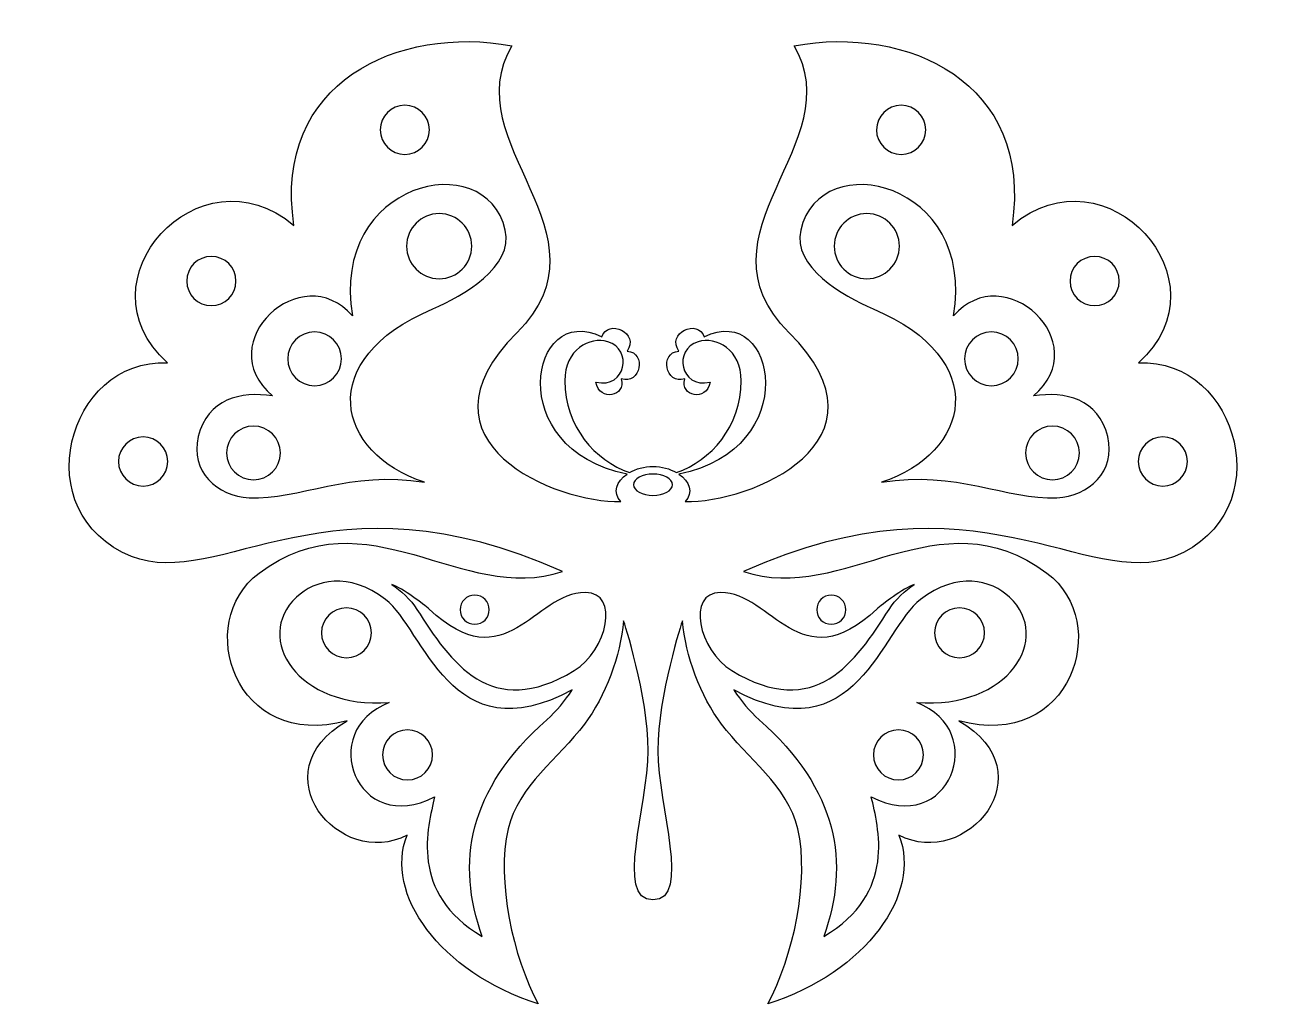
# Model space of a CAD drawing. Header units: centimetres. Extents: x -12.5 to 12.5, y -9.6 to 9.9.
import ezdxf

# ---------------------------------------------------------------- set-up
doc = ezdxf.new("R2010")
doc.units = ezdxf.units.CM
doc.header["$MEASUREMENT"] = 0
doc.layers.add('Layer 1', color=7, linetype='Continuous')

msp = doc.modelspace()

# ---------------------------------------------------------------- linework, layer by layer
at = {"layer": 'Layer 1'}
for points, knots in [([(9.68413, 3.19372), (11.51071, 4.82501), (9.04331, 7.52468), (7.16366, 5.93586), (7.16366, 5.93586), (7.59178, 8.80188), (5.06623, 9.93406), (2.81732, 9.52176), (2.81732, 9.52176), (3.96323, 7.5767), (0.73648, 5.77219), (2.71715, 3.79149), (2.71715, 3.79149), (4.89668, 1.61198), (1.93568, 0.39133), (0.63946, 0.42358), (0.63946, 0.42358), (0.81557, 0.59961), (0.72876, 0.82614), (0.51328, 0.97349), (0.51328, 0.97349), (3.00899, 1.45786), (2.46051, 4.433), (1.02379, 3.71195), (1.02379, 3.71195), (0.90071, 4.08438), (0.25396, 3.78087), (0.5182, 3.42474), (0.5182, 3.42474), (0.11603, 3.40175), (0.25396, 2.74682), (0.63308, 2.87335), (0.63308, 2.87335), (0.52957, 2.51701), (1.06975, 2.41361), (1.13878, 2.80437), (1.13878, 2.80437), (0.52958, 2.678), (0.40541, 3.46067), (0.90132, 3.61235), (0.90132, 3.61235), (1.26502, 3.72355), (1.76103, 3.45802), (1.76103, 2.83249), (1.76103, 2.83249), (1.76103, 1.92156), (1.15101, 1.23893), (0.46743, 1.00163), (0.46743, 1.00163), (0.34006, 1.07627), (0.17763, 1.1249), (-0.00006, 1.1249), (-0.00006, 1.1249), (-0.1777, 1.1249), (-0.34026, 1.07624), (-0.4675, 1.00163), (-0.4675, 1.00163), (-1.15108, 1.23893), (-1.7611, 1.92148), (-1.7611, 2.83249), (-1.7611, 2.83249), (-1.7611, 3.45802), (-1.26519, 3.72353), (-0.90139, 3.61235), (-0.90139, 3.61235), (-0.40548, 3.46066), (-0.52978, 2.67803), (-1.13872, 2.80437), (-1.13872, 2.80437), (-1.06988, 2.41369), (-0.52975, 2.51701), (-0.63302, 2.87335), (-0.63302, 2.87335), (-0.25392, 2.7468), (-0.11597, 3.40175), (-0.51816, 3.42474), (-0.51816, 3.42474), (-0.25392, 3.78084), (-0.90072, 4.08432), (-1.02375, 3.71195), (-1.02375, 3.71195), (-2.46041, 4.43307), (-3.00908, 1.45786), (-0.51329, 0.97349), (-0.51329, 0.97349), (-0.72877, 0.82614), (-0.81544, 0.59961), (-0.63955, 0.42358), (-0.63955, 0.42358), (-1.93569, 0.39138), (-4.89664, 1.61198), (-2.71719, 3.79149), (-2.71719, 3.79149), (-0.73644, 5.77219), (-3.96332, 7.5767), (-2.81736, 9.52176), (-2.81736, 9.52176), (-5.06634, 9.93406), (-7.59182, 8.80188), (-7.16359, 5.93586), (-7.16359, 5.93586), (-9.04331, 7.52468), (-11.51092, 4.82501), (-9.68421, 3.19372), (-9.68421, 3.19372), (-11.69197, 3.28503), (-12.52668, 0.1803), (-10.40356, -0.67002), (-10.40356, -0.67002), (-8.63866, -1.37699), (-6.45918, 1.12489), (-1.8045, -0.97437), (-1.8045, -0.97437), (-3.81245, -1.64363), (-5.69869, 0.6076), (-7.85872, -1.00472), (-7.85872, -1.00472), (-9.17378, -1.98635), (-8.34553, -4.56429), (-6.10342, -3.95427), (-6.10342, -3.95427), (-7.88917, -4.99022), (-6.24624, -6.93731), (-4.90761, -6.2377), (-4.90761, -6.2377), (-5.36388, -7.39356), (-4.26872, -8.97566), (-2.28892, -9.60384), (-2.28892, -9.60384), (-2.79337, -8.67436), (-3.12916, -7.13943), (-2.88892, -6.10896), (-2.88892, -6.10896), (-2.68876, -5.24983), (-1.87924, -4.69426), (-1.36796, -4.02052), (-1.36796, -4.02052), (-0.9464, -3.46479), (-0.65202, -2.64754), (-0.5854, -1.95857), (-0.5854, -1.95857), (-0.5854, -1.95857), (-0.09632, -3.44286), (-0.09632, -4.55003), (-0.09632, -4.55003), (-0.09632, -5.65713), (-0.77479, -7.52601), (-0.00001, -7.52601), (-0.00001, -7.52601), (0.77482, -7.52596), (0.09646, -5.65713), (0.09646, -4.55003), (0.09646, -4.55003), (0.09646, -3.44285), (0.58546, -1.95857), (0.58546, -1.95857), (0.58546, -1.95857), (0.65195, -2.64755), (0.94643, -3.46479), (1.36807, -4.02052), (1.36807, -4.02052), (1.87917, -4.69428), (2.68868, -5.24988), (2.88892, -6.10896), (2.88892, -6.10896), (3.12916, -7.13943), (2.79333, -8.67436), (2.28892, -9.60384), (2.28892, -9.60384), (4.26874, -8.97569), (5.36385, -7.39359), (4.90766, -6.2377), (4.90766, -6.2377), (6.24629, -6.93731), (7.88912, -4.99019), (6.10334, -3.95427), (6.10334, -3.95427), (8.34542, -4.56429), (9.17367, -1.98635), (7.85874, -1.00472), (7.85874, -1.00472), (5.69866, 0.6076), (3.81241, -1.64364), (1.80441, -0.97437), (1.80441, -0.97437), (6.45928, 1.12489), (8.63868, -1.37699), (10.40347, -0.67002), (10.40347, -0.67002), (12.52674, 0.1803), (11.692, 3.28503), (9.68413, 3.19372), (9.68413, 3.19372), (9.68413, 3.19372), (9.68413, 3.19372), (9.68413, 3.19372)], [0, 0, 0, 0, 0.02, 0.02, 0.02, 0.02, 0.04, 0.04, 0.04, 0.04, 0.06, 0.06, 0.06, 0.06, 0.08, 0.08, 0.08, 0.08, 0.1, 0.1, 0.1, 0.1, 0.12, 0.12, 0.12, 0.12, 0.14, 0.14, 0.14, 0.14, 0.16, 0.16, 0.16, 0.16, 0.18, 0.18, 0.18, 0.18, 0.2, 0.2, 0.2, 0.2, 0.22, 0.22, 0.22, 0.22, 0.24, 0.24, 0.24, 0.24, 0.26, 0.26, 0.26, 0.26, 0.28, 0.28, 0.28, 0.28, 0.3, 0.3, 0.3, 0.3, 0.32, 0.32, 0.32, 0.32, 0.34, 0.34, 0.34, 0.34, 0.36, 0.36, 0.36, 0.36, 0.38, 0.38, 0.38, 0.38, 0.4, 0.4, 0.4, 0.4, 0.42, 0.42, 0.42, 0.42, 0.44, 0.44, 0.44, 0.44, 0.46, 0.46, 0.46, 0.46, 0.48, 0.48, 0.48, 0.48, 0.5, 0.5, 0.5, 0.5, 0.52, 0.52, 0.52, 0.52, 0.54, 0.54, 0.54, 0.54, 0.56, 0.56, 0.56, 0.56, 0.58, 0.58, 0.58, 0.58, 0.6, 0.6, 0.6, 0.6, 0.62, 0.62, 0.62, 0.62, 0.64, 0.64, 0.64, 0.64, 0.66, 0.66, 0.66, 0.66, 0.68, 0.68, 0.68, 0.68, 0.7, 0.7, 0.7, 0.7, 0.72, 0.72, 0.72, 0.72, 0.74, 0.74, 0.74, 0.74, 0.76, 0.76, 0.76, 0.76, 0.78, 0.78, 0.78, 0.78, 0.8, 0.8, 0.8, 0.8, 0.82, 0.82, 0.82, 0.82, 0.84, 0.84, 0.84, 0.84, 0.86, 0.86, 0.86, 0.86, 0.88, 0.88, 0.88, 0.88, 0.9, 0.9, 0.9, 0.9, 0.92, 0.92, 0.92, 0.92, 0.94, 0.94, 0.94, 0.94, 0.96, 0.96, 0.96, 0.96, 1, 1, 1, 1]), ([(-4.9501, 8.3351), (-4.6789, 8.3351), (-4.45895, 8.11515), (-4.45895, 7.84393), (-4.45895, 7.84393), (-4.45895, 7.57278), (-4.6789, 7.35278), (-4.9501, 7.35278), (-4.9501, 7.35278), (-5.22125, 7.35278), (-5.44119, 7.57278), (-5.44119, 7.84393), (-5.44119, 7.84393), (-5.44112, 8.11515), (-5.22125, 8.3351), (-4.9501, 8.3351), (-4.9501, 8.3351), (-4.9501, 8.3351), (-4.9501, 8.3351), (-4.9501, 8.3351)], [0, 0, 0, 0, 0.16666667, 0.16666667, 0.16666667, 0.16666667, 0.33333333, 0.33333333, 0.33333333, 0.33333333, 0.5, 0.5, 0.5, 0.5, 0.66666667, 0.66666667, 0.66666667, 0.66666667, 1, 1, 1, 1]), ([(4.95008, 8.3351), (5.22136, 8.3351), (5.44109, 8.11515), (5.44109, 7.84393), (5.44109, 7.84393), (5.44114, 7.57278), (5.22133, 7.35278), (4.95008, 7.35278), (4.95008, 7.35278), (4.67893, 7.35278), (4.45899, 7.57278), (4.45899, 7.84393), (4.45899, 7.84393), (4.45906, 8.11515), (4.67893, 8.3351), (4.95008, 8.3351), (4.95008, 8.3351), (4.95008, 8.3351), (4.95008, 8.3351), (4.95008, 8.3351)], [0, 0, 0, 0, 0.16666667, 0.16666667, 0.16666667, 0.16666667, 0.33333333, 0.33333333, 0.33333333, 0.33333333, 0.5, 0.5, 0.5, 0.5, 0.66666667, 0.66666667, 0.66666667, 0.66666667, 1, 1, 1, 1]), ([(-8.05631, 0.49965), (-8.69811, 0.53346), (-9.23847, 1.02683), (-9.07228, 1.71898), (-9.07228, 1.71898), (-8.89125, 2.47212), (-8.22003, 2.62991), (-7.59172, 2.53165), (-7.59172, 2.53165), (-8.84415, 3.59374), (-7.00307, 5.30078), (-5.99517, 4.1283), (-5.99517, 4.1283), (-6.45206, 6.7998), (-3.34133, 7.53767), (-2.94707, 5.84098), (-2.94707, 5.84098), (-2.77853, 5.11523), (-3.78559, 4.52547), (-4.38984, 4.2706), (-4.38984, 4.2706), (-6.78022, 3.26259), (-6.32164, 1.38254), (-4.55632, 0.80937), (-4.55632, 0.80937), (-6.0464, 1.0616), (-7.05918, 0.44705), (-8.05631, 0.49965), (-8.05631, 0.49965), (-8.05631, 0.49965), (-8.05631, 0.49965), (-8.05631, 0.49965)], [0, 0, 0, 0, 0.11111111, 0.11111111, 0.11111111, 0.11111111, 0.22222222, 0.22222222, 0.22222222, 0.22222222, 0.33333333, 0.33333333, 0.33333333, 0.33333333, 0.44444444, 0.44444444, 0.44444444, 0.44444444, 0.55555556, 0.55555556, 0.55555556, 0.55555556, 0.66666667, 0.66666667, 0.66666667, 0.66666667, 0.77777778, 0.77777778, 0.77777778, 0.77777778, 1, 1, 1, 1]), ([(8.05623, 0.49965), (7.05928, 0.44708), (6.04648, 1.06163), (4.5563, 0.80934), (4.5563, 0.80934), (6.32163, 1.38251), (6.78015, 3.26256), (4.38982, 4.27057), (4.38982, 4.27057), (3.78549, 4.52544), (2.77851, 5.1152), (2.94718, 5.84095), (2.94718, 5.84095), (3.3413, 7.53764), (6.45209, 6.7998), (5.9951, 4.12828), (5.9951, 4.12828), (7.00306, 5.30075), (8.84408, 3.59372), (7.5917, 2.53163), (7.5917, 2.53163), (8.21995, 2.6299), (8.89123, 2.4721), (9.07212, 1.71896), (9.07212, 1.71896), (9.23855, 1.02691), (8.69808, 0.53347), (8.05623, 0.49965), (8.05623, 0.49965), (8.05623, 0.49965), (8.05623, 0.49965), (8.05623, 0.49965)], [0, 0, 0, 0, 0.11111111, 0.11111111, 0.11111111, 0.11111111, 0.22222222, 0.22222222, 0.22222222, 0.22222222, 0.33333333, 0.33333333, 0.33333333, 0.33333333, 0.44444444, 0.44444444, 0.44444444, 0.44444444, 0.55555556, 0.55555556, 0.55555556, 0.55555556, 0.66666667, 0.66666667, 0.66666667, 0.66666667, 0.77777778, 0.77777778, 0.77777778, 0.77777778, 1, 1, 1, 1]), ([(-4.26541, 4.87105), (-4.62437, 4.871), (-4.91541, 5.16191), (-4.91541, 5.521), (-4.91541, 5.521), (-4.91541, 5.87991), (-4.62437, 6.17095), (-4.26541, 6.17095), (-4.26541, 6.17095), (-3.90658, 6.17095), (-3.61546, 5.87996), (-3.61546, 5.521), (-3.61546, 5.521), (-3.61547, 5.16193), (-3.90651, 4.87105), (-4.26541, 4.87105), (-4.26541, 4.87105), (-4.26541, 4.87105), (-4.26541, 4.87105), (-4.26541, 4.87105)], [0, 0, 0, 0, 0.16666667, 0.16666667, 0.16666667, 0.16666667, 0.33333333, 0.33333333, 0.33333333, 0.33333333, 0.5, 0.5, 0.5, 0.5, 0.66666667, 0.66666667, 0.66666667, 0.66666667, 1, 1, 1, 1]), ([(4.26539, 4.87105), (3.90643, 4.871), (3.61555, 5.16191), (3.61549, 5.521), (3.61549, 5.521), (3.61549, 5.87991), (3.90643, 6.17095), (4.26539, 6.17095), (4.26539, 6.17095), (4.62435, 6.17095), (4.91534, 5.87996), (4.91534, 5.521), (4.91534, 5.521), (4.91534, 5.16193), (4.62435, 4.87105), (4.26539, 4.87105), (4.26539, 4.87105), (4.26539, 4.87105), (4.26539, 4.87105), (4.26539, 4.87105)], [0, 0, 0, 0, 0.16666667, 0.16666667, 0.16666667, 0.16666667, 0.33333333, 0.33333333, 0.33333333, 0.33333333, 0.5, 0.5, 0.5, 0.5, 0.66666667, 0.66666667, 0.66666667, 0.66666667, 1, 1, 1, 1]), ([(-9.30215, 4.82501), (-9.30215, 5.09621), (-9.08233, 5.31602), (-8.811, 5.31602), (-8.811, 5.31602), (-8.53985, 5.31602), (-8.32012, 5.0962), (-8.32012, 4.82501), (-8.32012, 4.82501), (-8.32012, 4.55386), (-8.53994, 4.33386), (-8.811, 4.33386), (-8.811, 4.33386), (-9.08234, 4.33386), (-9.30215, 4.55381), (-9.30215, 4.82501), (-9.30215, 4.82501), (-9.30215, 4.82501), (-9.30215, 4.82501), (-9.30215, 4.82501)], [0, 0, 0, 0, 0.16666667, 0.16666667, 0.16666667, 0.16666667, 0.33333333, 0.33333333, 0.33333333, 0.33333333, 0.5, 0.5, 0.5, 0.5, 0.66666667, 0.66666667, 0.66666667, 0.66666667, 1, 1, 1, 1]), ([(8.81104, 4.33386), (8.53989, 4.33386), (8.31989, 4.55381), (8.31989, 4.82501), (8.31989, 4.82501), (8.31994, 5.09621), (8.53989, 5.31602), (8.81104, 5.31602), (8.81104, 5.31602), (9.08224, 5.31602), (9.30213, 5.0962), (9.30213, 4.82501), (9.30213, 4.82501), (9.30213, 4.55386), (9.08226, 4.33386), (8.81104, 4.33386), (8.81104, 4.33386), (8.81104, 4.33386), (8.81104, 4.33386), (8.81104, 4.33386)], [0, 0, 0, 0, 0.16666667, 0.16666667, 0.16666667, 0.16666667, 0.33333333, 0.33333333, 0.33333333, 0.33333333, 0.5, 0.5, 0.5, 0.5, 0.66666667, 0.66666667, 0.66666667, 0.66666667, 1, 1, 1, 1]), ([(-6.75107, 2.7362), (-7.04735, 2.73615), (-7.28754, 2.97644), (-7.28754, 3.27272), (-7.28754, 3.27272), (-7.28754, 3.56895), (-7.04735, 3.80919), (-6.75107, 3.80919), (-6.75107, 3.80919), (-6.45479, 3.80919), (-6.21465, 3.56895), (-6.21465, 3.27272), (-6.21465, 3.27272), (-6.21465, 2.97647), (-6.45479, 2.7362), (-6.75107, 2.7362), (-6.75107, 2.7362), (-6.75107, 2.7362), (-6.75107, 2.7362), (-6.75107, 2.7362)], [0, 0, 0, 0, 0.16666667, 0.16666667, 0.16666667, 0.16666667, 0.33333333, 0.33333333, 0.33333333, 0.33333333, 0.5, 0.5, 0.5, 0.5, 0.66666667, 0.66666667, 0.66666667, 0.66666667, 1, 1, 1, 1]), ([(6.75107, 2.7362), (6.45471, 2.73615), (6.21463, 2.97644), (6.21463, 3.27272), (6.21463, 3.27272), (6.21463, 3.56895), (6.45477, 3.80919), (6.75107, 3.80919), (6.75107, 3.80919), (7.04722, 3.80919), (7.28749, 3.56895), (7.28749, 3.27272), (7.28749, 3.27272), (7.28748, 2.97647), (7.04727, 2.7362), (6.75107, 2.7362), (6.75107, 2.7362), (6.75107, 2.7362), (6.75107, 2.7362), (6.75107, 2.7362)], [0, 0, 0, 0, 0.16666667, 0.16666667, 0.16666667, 0.16666667, 0.33333333, 0.33333333, 0.33333333, 0.33333333, 0.5, 0.5, 0.5, 0.5, 0.66666667, 0.66666667, 0.66666667, 0.66666667, 1, 1, 1, 1]), ([(-7.96969, 0.85658), (-8.26602, 0.85658), (-8.50611, 1.09666), (-8.50616, 1.39294), (-8.50616, 1.39294), (-8.50616, 1.6893), (-8.26602, 1.92936), (-7.96974, 1.92936), (-7.96974, 1.92936), (-7.67346, 1.92936), (-7.43319, 1.6893), (-7.43319, 1.39294), (-7.43319, 1.39294), (-7.43322, 1.09666), (-7.67341, 0.85658), (-7.96969, 0.85658), (-7.96969, 0.85658), (-7.96969, 0.85658), (-7.96969, 0.85658), (-7.96969, 0.85658)], [0, 0, 0, 0, 0.16666667, 0.16666667, 0.16666667, 0.16666667, 0.33333333, 0.33333333, 0.33333333, 0.33333333, 0.5, 0.5, 0.5, 0.5, 0.66666667, 0.66666667, 0.66666667, 0.66666667, 1, 1, 1, 1]), ([(7.96974, 0.85658), (7.67351, 0.85658), (7.43332, 1.09666), (7.43332, 1.39294), (7.43332, 1.39294), (7.43332, 1.6893), (7.67351, 1.92936), (7.96974, 1.92936), (7.96974, 1.92936), (8.26602, 1.92936), (8.50621, 1.6893), (8.50621, 1.39294), (8.50621, 1.39294), (8.50621, 1.09666), (8.26602, 0.85658), (7.96974, 0.85658), (7.96974, 0.85658), (7.96974, 0.85658), (7.96974, 0.85658), (7.96974, 0.85658)], [0, 0, 0, 0, 0.16666667, 0.16666667, 0.16666667, 0.16666667, 0.33333333, 0.33333333, 0.33333333, 0.33333333, 0.5, 0.5, 0.5, 0.5, 0.66666667, 0.66666667, 0.66666667, 0.66666667, 1, 1, 1, 1]), ([(-10.17258, 0.7318), (-10.44388, 0.7318), (-10.66367, 0.95167), (-10.66367, 1.22289), (-10.66367, 1.22289), (-10.66367, 1.49417), (-10.44391, 1.71398), (-10.17263, 1.71398), (-10.17263, 1.71398), (-9.90148, 1.71403), (-9.68154, 1.49411), (-9.68154, 1.22289), (-9.68154, 1.22289), (-9.68154, 0.95169), (-9.90154, 0.7318), (-10.17258, 0.7318), (-10.17258, 0.7318), (-10.17258, 0.7318), (-10.17258, 0.7318), (-10.17258, 0.7318)], [0, 0, 0, 0, 0.16666667, 0.16666667, 0.16666667, 0.16666667, 0.33333333, 0.33333333, 0.33333333, 0.33333333, 0.5, 0.5, 0.5, 0.5, 0.66666667, 0.66666667, 0.66666667, 0.66666667, 1, 1, 1, 1]), ([(10.17261, 0.7318), (9.90133, 0.7318), (9.68146, 0.95167), (9.68146, 1.22289), (9.68146, 1.22289), (9.68146, 1.49417), (9.90133, 1.71398), (10.17261, 1.71398), (10.17261, 1.71398), (10.4437, 1.71403), (10.6636, 1.49411), (10.6636, 1.22289), (10.6636, 1.22289), (10.66357, 0.95169), (10.4437, 0.7318), (10.17261, 0.7318), (10.17261, 0.7318), (10.17261, 0.7318), (10.17261, 0.7318), (10.17261, 0.7318)], [0, 0, 0, 0, 0.16666667, 0.16666667, 0.16666667, 0.16666667, 0.33333333, 0.33333333, 0.33333333, 0.33333333, 0.5, 0.5, 0.5, 0.5, 0.66666667, 0.66666667, 0.66666667, 0.66666667, 1, 1, 1, 1]), ([(-0.00004, 0.97244), (0.21417, 0.97244), (0.38765, 0.87722), (0.38765, 0.75964), (0.38765, 0.75964), (0.38765, 0.64206), (0.21416, 0.54689), (-0.00004, 0.54689), (-0.00004, 0.54689), (-0.21411, 0.54694), (-0.38781, 0.64206), (-0.38781, 0.75964), (-0.38781, 0.75964), (-0.38773, 0.87719), (-0.21417, 0.97244), (-0.00004, 0.97244), (-0.00004, 0.97244), (-0.00004, 0.97244), (-0.00004, 0.97244), (-0.00004, 0.97244)], [0, 0, 0, 0, 0.16666667, 0.16666667, 0.16666667, 0.16666667, 0.33333333, 0.33333333, 0.33333333, 0.33333333, 0.5, 0.5, 0.5, 0.5, 0.66666667, 0.66666667, 0.66666667, 0.66666667, 1, 1, 1, 1]), ([(-2.11784, -3.93225), (-3.701, -5.33713), (-3.93021, -6.78792), (-3.4084, -8.25708), (-3.4084, -8.25708), (-4.8775, -7.39202), (-4.49004, -6.07683), (-4.35595, -5.46991), (-4.35595, -5.46991), (-5.90424, -6.28282), (-6.73111, -4.15189), (-5.26202, -3.58899), (-5.26202, -3.58899), (-7.10183, -3.72623), (-7.97659, -2.29835), (-7.11561, -1.48817), (-7.11561, -1.48817), (-6.74382, -1.13847), (-6.07273, -0.96564), (-5.33584, -1.52915), (-5.33584, -1.52915), (-4.55632, -2.12528), (-4.05187, -4.64724), (-1.61125, -3.33713), (-1.61125, -3.33713), (-1.75402, -3.55456), (-1.92345, -3.75961), (-2.11784, -3.93225), (-2.11784, -3.93225), (-2.11784, -3.93225), (-2.11784, -3.93225), (-2.11784, -3.93225)], [0, 0, 0, 0, 0.11111111, 0.11111111, 0.11111111, 0.11111111, 0.22222222, 0.22222222, 0.22222222, 0.22222222, 0.33333333, 0.33333333, 0.33333333, 0.33333333, 0.44444444, 0.44444444, 0.44444444, 0.44444444, 0.55555556, 0.55555556, 0.55555556, 0.55555556, 0.66666667, 0.66666667, 0.66666667, 0.66666667, 0.77777778, 0.77777778, 0.77777778, 0.77777778, 1, 1, 1, 1]), ([(5.33584, -1.52917), (6.07265, -0.96566), (6.74382, -1.13849), (7.11553, -1.48819), (7.11553, -1.48819), (7.97651, -2.29837), (7.10175, -3.7263), (5.26199, -3.58901), (5.26199, -3.58901), (6.73114, -4.15191), (5.90421, -6.28292), (4.35579, -5.46993), (4.35579, -5.46993), (4.49001, -6.07686), (4.87742, -7.3921), (3.40837, -8.2571), (3.40837, -8.2571), (3.93018, -6.78795), (3.70092, -5.33713), (2.11786, -3.93227), (2.11786, -3.93227), (1.92342, -3.75963), (1.75393, -3.5546), (1.61126, -3.33717), (1.61126, -3.33717), (4.05192, -4.64723), (4.55632, -2.12531), (5.33584, -1.52917), (5.33584, -1.52917), (5.33584, -1.52917), (5.33584, -1.52917), (5.33584, -1.52917)], [0, 0, 0, 0, 0.11111111, 0.11111111, 0.11111111, 0.11111111, 0.22222222, 0.22222222, 0.22222222, 0.22222222, 0.33333333, 0.33333333, 0.33333333, 0.33333333, 0.44444444, 0.44444444, 0.44444444, 0.44444444, 0.55555556, 0.55555556, 0.55555556, 0.55555556, 0.66666667, 0.66666667, 0.66666667, 0.66666667, 0.77777778, 0.77777778, 0.77777778, 0.77777778, 1, 1, 1, 1]), ([(-1.57579, -2.95067), (-3.23475, -3.96082), (-4.04007, -2.78266), (-4.70952, -1.72806), (-4.70952, -1.72806), (-4.83012, -1.53806), (-5.03972, -1.34206), (-5.20879, -1.2339), (-5.20879, -1.2339), (-4.99236, -1.30822), (-4.5712, -1.62884), (-4.46497, -1.72735), (-4.46497, -1.72735), (-2.92126, -3.16176), (-2.38222, -1.39228), (-1.34902, -1.39228), (-1.34902, -1.39228), (-0.65729, -1.39228), (-0.90748, -2.54372), (-1.57579, -2.95067), (-1.57579, -2.95067), (-1.57579, -2.95067), (-1.57579, -2.95067), (-1.57579, -2.95067)], [0, 0, 0, 0, 0.14285714, 0.14285714, 0.14285714, 0.14285714, 0.28571429, 0.28571429, 0.28571429, 0.28571429, 0.42857143, 0.42857143, 0.42857143, 0.42857143, 0.57142857, 0.57142857, 0.57142857, 0.57142857, 0.71428571, 0.71428571, 0.71428571, 0.71428571, 1, 1, 1, 1]), ([(4.46499, -1.72735), (4.57104, -1.62885), (4.9923, -1.30822), (5.20868, -1.2339), (5.20868, -1.2339), (5.03966, -1.34204), (4.83006, -1.53807), (4.70946, -1.72806), (4.70946, -1.72806), (4.04014, -2.78258), (3.2347, -3.96083), (1.57581, -2.95067), (1.57581, -2.95067), (0.90737, -2.54371), (0.6572, -1.3923), (1.34898, -1.3923), (1.34898, -1.3923), (2.38214, -1.39228), (2.92117, -3.16181), (4.46499, -1.72735)], [0, 0, 0, 0, 0.16666667, 0.16666667, 0.16666667, 0.16666667, 0.33333333, 0.33333333, 0.33333333, 0.33333333, 0.5, 0.5, 0.5, 0.5, 0.66666667, 0.66666667, 0.66666667, 0.66666667, 1, 1, 1, 1]), ([(-3.55675, -1.44527), (-3.39647, -1.44527), (-3.26648, -1.57526), (-3.26648, -1.7356), (-3.26648, -1.7356), (-3.26648, -1.89588), (-3.39647, -2.02582), (-3.55675, -2.02582), (-3.55675, -2.02582), (-3.71703, -2.02582), (-3.84697, -1.89591), (-3.84697, -1.7356), (-3.84697, -1.7356), (-3.84698, -1.57526), (-3.71704, -1.44527), (-3.55675, -1.44527), (-3.55675, -1.44527), (-3.55675, -1.44527), (-3.55675, -1.44527), (-3.55675, -1.44527)], [0, 0, 0, 0, 0.16666667, 0.16666667, 0.16666667, 0.16666667, 0.33333333, 0.33333333, 0.33333333, 0.33333333, 0.5, 0.5, 0.5, 0.5, 0.66666667, 0.66666667, 0.66666667, 0.66666667, 1, 1, 1, 1]), ([(3.55673, -1.44527), (3.71709, -1.44527), (3.84708, -1.57526), (3.84708, -1.7356), (3.84708, -1.7356), (3.84708, -1.89588), (3.71704, -2.02582), (3.55673, -2.02582), (3.55673, -2.02582), (3.39637, -2.02582), (3.2664, -1.89591), (3.2664, -1.7356), (3.2664, -1.7356), (3.2664, -1.57526), (3.39639, -1.44527), (3.55673, -1.44527), (3.55673, -1.44527), (3.55673, -1.44527), (3.55673, -1.44527), (3.55673, -1.44527)], [0, 0, 0, 0, 0.16666667, 0.16666667, 0.16666667, 0.16666667, 0.33333333, 0.33333333, 0.33333333, 0.33333333, 0.5, 0.5, 0.5, 0.5, 0.66666667, 0.66666667, 0.66666667, 0.66666667, 1, 1, 1, 1]), ([(-6.11586, -2.69604), (-6.39116, -2.69604), (-6.61449, -2.47289), (-6.61449, -2.19735), (-6.61449, -2.19735), (-6.61449, -1.9221), (-6.39116, -1.6988), (-6.11591, -1.69882), (-6.11591, -1.69882), (-5.84051, -1.69882), (-5.61717, -1.9221), (-5.61722, -2.19735), (-5.61722, -2.19735), (-5.61722, -2.47289), (-5.84048, -2.69604), (-6.11586, -2.69604), (-6.11586, -2.69604), (-6.11586, -2.69604), (-6.11586, -2.69604), (-6.11586, -2.69604)], [0, 0, 0, 0, 0.16666667, 0.16666667, 0.16666667, 0.16666667, 0.33333333, 0.33333333, 0.33333333, 0.33333333, 0.5, 0.5, 0.5, 0.5, 0.66666667, 0.66666667, 0.66666667, 0.66666667, 1, 1, 1, 1]), ([(6.11578, -2.69604), (5.8404, -2.69604), (5.6172, -2.47289), (5.61715, -2.19735), (5.61715, -2.19735), (5.61715, -1.9221), (5.84043, -1.6988), (6.11578, -1.69882), (6.11578, -1.69882), (6.39126, -1.69882), (6.61457, -1.9221), (6.61452, -2.19735), (6.61452, -2.19735), (6.61452, -2.47289), (6.39126, -2.69604), (6.11578, -2.69604), (6.11578, -2.69604), (6.11578, -2.69604), (6.11578, -2.69604), (6.11578, -2.69604)], [0, 0, 0, 0, 0.16666667, 0.16666667, 0.16666667, 0.16666667, 0.33333333, 0.33333333, 0.33333333, 0.33333333, 0.5, 0.5, 0.5, 0.5, 0.66666667, 0.66666667, 0.66666667, 0.66666667, 1, 1, 1, 1]), ([(-4.89713, -5.13341), (-5.17261, -5.13341), (-5.39582, -4.91026), (-5.39582, -4.63478), (-5.39582, -4.63478), (-5.39582, -4.3594), (-5.17262, -4.13625), (-4.89713, -4.13625), (-4.89713, -4.13625), (-4.62175, -4.13625), (-4.39847, -4.3594), (-4.39847, -4.63478), (-4.39847, -4.63478), (-4.39847, -4.91026), (-4.62175, -5.13341), (-4.89713, -5.13341), (-4.89713, -5.13341), (-4.89713, -5.13341), (-4.89713, -5.13341), (-4.89713, -5.13341)], [0, 0, 0, 0, 0.16666667, 0.16666667, 0.16666667, 0.16666667, 0.33333333, 0.33333333, 0.33333333, 0.33333333, 0.5, 0.5, 0.5, 0.5, 0.66666667, 0.66666667, 0.66666667, 0.66666667, 1, 1, 1, 1]), ([(4.89721, -5.13341), (4.62173, -5.13341), (4.39842, -4.91026), (4.39842, -4.63478), (4.39842, -4.63478), (4.39842, -4.3594), (4.62173, -4.13625), (4.89721, -4.13625), (4.89721, -4.13625), (5.17254, -4.13625), (5.39584, -4.3594), (5.39579, -4.63478), (5.39579, -4.63478), (5.39579, -4.91026), (5.17251, -5.13341), (4.89721, -5.13341), (4.89721, -5.13341), (4.89721, -5.13341), (4.89721, -5.13341), (4.89721, -5.13341)], [0, 0, 0, 0, 0.16666667, 0.16666667, 0.16666667, 0.16666667, 0.33333333, 0.33333333, 0.33333333, 0.33333333, 0.5, 0.5, 0.5, 0.5, 0.66666667, 0.66666667, 0.66666667, 0.66666667, 1, 1, 1, 1])]:
    msp.add_open_spline(points, degree=3, knots=knots, dxfattribs=at)

doc.saveas('drawing.dxf')
